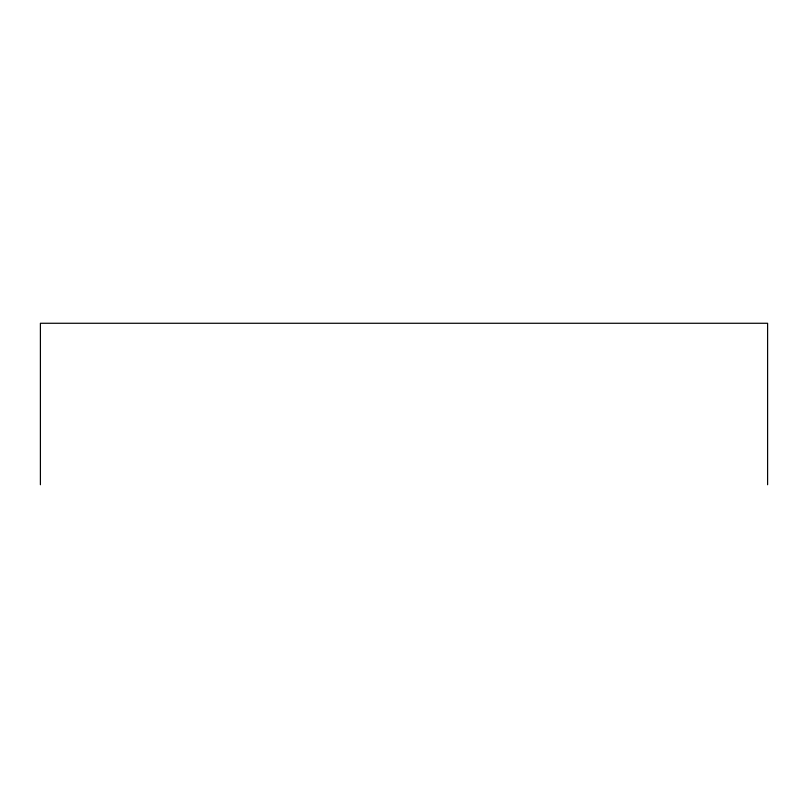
<?xml version="1.0" encoding="UTF-8"?>
<svg xmlns="http://www.w3.org/2000/svg" width="808" height="808" viewBox="0 0 808 808"><rect width="100%" height="100%" fill="white"/><g stroke="black" fill="none" stroke-linecap="round" stroke-linejoin="round"><path stroke-width="1.21" d="M767.6 484.729L767.6 323.271L40.4 323.271L40.4 484.729"/></g></svg>
